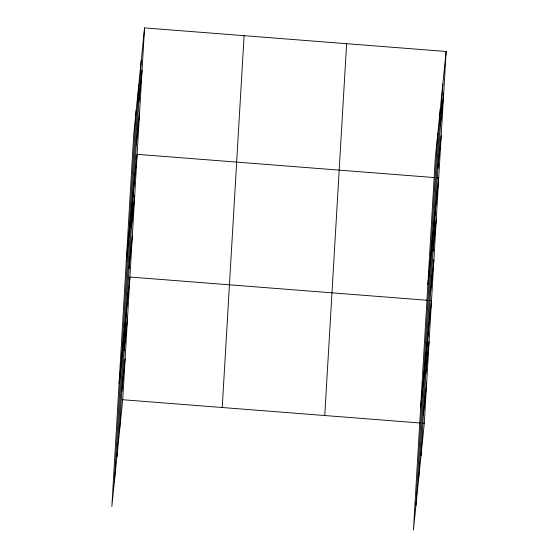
<?xml version="1.0" encoding="UTF-8"?>
<svg xmlns="http://www.w3.org/2000/svg" width="558" height="558" viewBox="0 0 558 558"><rect width="100%" height="100%" fill="white"/><g stroke="black" fill="none" stroke-linecap="round" stroke-linejoin="round"><path stroke-width="0.84" d="M114.355 482L136.201 110.163M116.922 456.737L138.768 84.9M119.412 432.213L141.258 60.383M144.557 27.9L133.711 134.687L111.858 506.525L122.711 399.73L144.557 27.9L446.142 51.475L424.289 423.313L413.443 530.1L435.289 158.27L446.142 51.475M222.23 407.514L244.083 35.684M324.763 415.529L346.616 43.698M415.933 505.576L437.779 133.746M418.5 480.312L440.346 108.482M420.99 455.795L442.836 83.958M138.782 102.519L142.081 70.043M136.305 144.662L139.605 112.179M126.282 261.109L137.129 154.322L434.417 177.57M131.43 227.706L134.729 195.223M129.024 268.607L132.323 236.125M119.07 383.813L129.916 277.026L427.212 300.274M124.218 350.41L127.517 317.927M121.811 391.311L125.111 358.829M440.36 126.101L443.659 93.618M437.884 168.244L441.183 135.761M427.86 284.692L438.707 177.904L436.991 177.765M433.008 251.281L436.307 218.806M430.602 292.19L433.901 259.707M420.648 407.396L431.501 300.609L429.786 300.476M425.796 373.993L429.095 341.51M423.389 414.894L426.689 382.411M122.711 399.73L420 422.978M422.573 423.18L424.289 423.313"/></g></svg>
